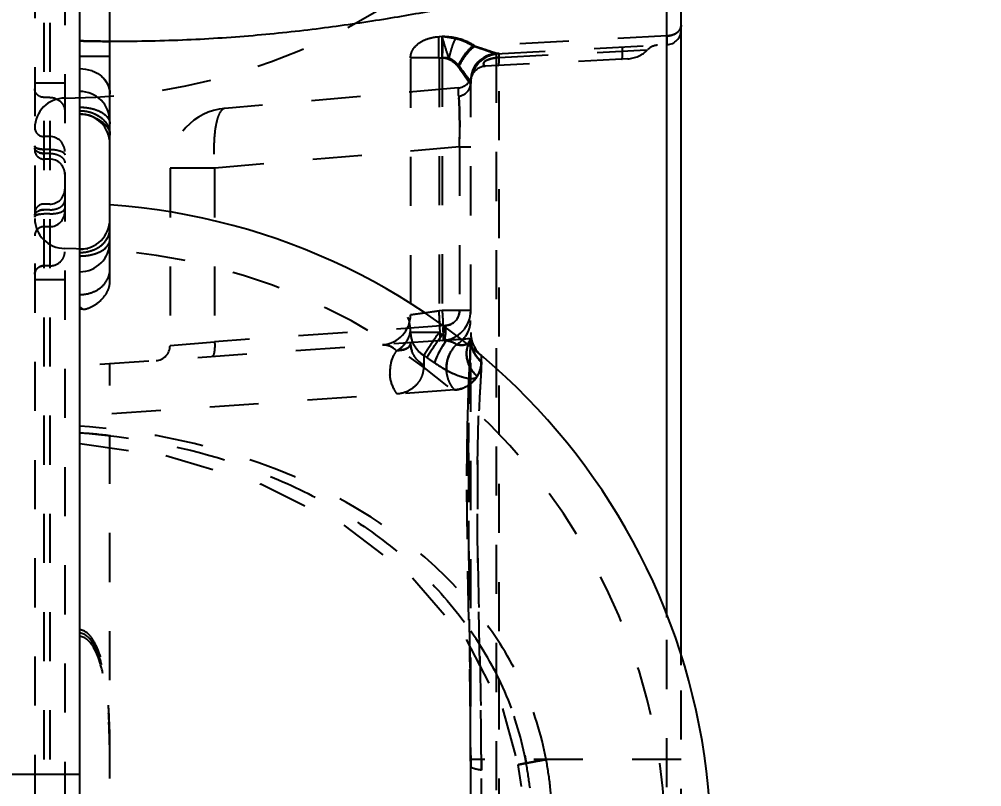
# Model space of a CAD drawing. Header units: millimetres. Extents: x -840 to 1682, y -9216 to -2117.
# Drawn here: x -118.48 to -86.46, y -2486.24 to -2460.71 of the extents above; entities that cross this region are included whole.
import ezdxf

# ---------------------------------------------------------------- set-up
doc = ezdxf.new("R2010")
doc.units = ezdxf.units.MM
doc.header["$LTSCALE"] = 16.335
doc.header["$PDMODE"] = 3
doc.header["$PDSIZE"] = 8
doc.linetypes.add('HIDDEN', pattern=[0.2, 0.1, -0.1])
doc.layers.get('0').update_dxf_attribs({"linetype": 'CONTINUOUS'})
doc.layers.get('Defpoints').update_dxf_attribs({"linetype": 'CONTINUOUS'})
doc.layers.add('DEFAULT_2', color=8, linetype='HIDDEN')
doc.styles.get("Standard").update_dxf_attribs({"font": 'txt', "width": 0.85})
doc.dimstyles.get("Standard").update_dxf_attribs({"dimtxt": 3.5, "dimasz": 3.5, "dimexe": 0.18, "dimexo": 0.0625, "dimgap": 0.09, "dimtad": 1, "dimdsep": 46, "dimtxsty": 'Standard', "dimcen": 0.09, "dimadec": 0, "dimazin": 0, "dimtol": 1, "dimtp": 0.01, "dimtm": 0.01, "dimtfac": 1, "dimtofl": 0, "dimtmove": 0, "dimatfit": 3, "dimfxl": 0, "dimtolj": 1, "dimarcsym": 0})

# ---------------------------------------------------------------- blocks, each defined once
blk = doc.blocks.new('*D508')
at = {"color": 0, "lineweight": -2}
for p, q in [((-132.963, -2355.931), (-137.963, -2355.931)), ((-127.963, -2399.368), (-127.963, -2355.931)), ((-96.463, -2469.348), (-96.463, -2355.931)), ((-91.463, -2355.931), (-86.463, -2355.931))]:
    blk.add_line(p, q, dxfattribs=at)
at = {"color": 0}
for points in [[(-132.963, -2355.098), (-132.963, -2356.765), (-127.963, -2355.931)], [(-91.463, -2355.098), (-91.463, -2356.765), (-96.463, -2355.931)]]:
    blk.add_solid(points, dxfattribs=at)
at = {"layer": 'Defpoints', "color": 0}
for p in [(-127.963, -2355.931), (-127.963, -2399.368), (-96.463, -2469.348)]:
    blk.add_point(p, dxfattribs=at)
at = {"color": 0, "insert": (-111.317, -2355.931), "char_height": 8, "attachment_point": 5}
blk.add_mtext('\\A1;31.50', dxfattribs=at)

msp = doc.modelspace()

# ---------------------------------------------------------------- linework, layer by layer
at = {"color": 7, "linetype": 'Continuous'}
for p, q in [((-116.463, -2601.831), (-116.463, -2419.831)), ((-115.463, -2468.108), (-115.463, -2424.388)), ((-96.463, -2482.192), (-96.463, -2456.504)), ((-96.937, -2480.605), (-96.937, -2460.006)), ((-116.463, -2461.932), (-115.463, -2461.932)), ((-116.463, -2485.831), (-127.963, -2485.831))]:
    msp.add_line(p, q, dxfattribs=at)
for centre, radius, start, end in [((-116.463, -2464.108), 1, 0, 90), ((-116.963, -2488.331), 21.5, 274.0006, 85.9994), ((-116.463, -2468.108), 1, 270, 0)]:
    msp.add_arc(centre, radius, start, end, dxfattribs=at)
for points, knots in [([(-100.951, -2459.796), (-101.049, -2459.791), (-101.291, -2459.809), (-101.714, -2459.868), (-102.26, -2459.963), (-102.915, -2460.087), (-103.667, -2460.232), (-104.825, -2460.451), (-106.428, -2460.733), (-108.502, -2461.035), (-110.732, -2461.274), (-113.068, -2461.423), (-114.657, -2461.45), (-115.461, -2461.445)], [0, 0, 0, 0, 0.020044, 0.049542, 0.087724, 0.133626, 0.186248, 0.244638, 0.375347, 0.520016, 0.674355, 0.835167, 1, 1, 1, 1]), ([(-116.463, -2462.35), (-116.334, -2462.35), (-116.079, -2462.391), (-115.851, -2462.515), (-115.756, -2462.594)], [0, 0, 0, 0, 0.510803, 1, 1, 1, 1]), ([(-115.756, -2462.594), (-115.668, -2462.669), (-115.519, -2462.848), (-115.463, -2463.075), (-115.463, -2463.185)], [0, 0, 0, 0, 0.513654, 1, 1, 1, 1])]:
    msp.add_open_spline(points, degree=3, knots=knots, dxfattribs=at)
at = {"layer": 'DEFAULT_2', "color": 8, "linetype": 'HIDDEN'}
for p, q in [((-117.963, -2419.831), (-117.963, -2601.831)), ((-116.963, -2423.331), (-116.963, -2598.331)), ((-117.663, -2424.888), (-117.663, -2596.775)), ((-117.463, -2424.888), (-117.463, -2596.775)), ((-104.516, -2458.045), (-104.516, -2461.289)), ((-105.463, -2458.752), (-105.463, -2471.471)), ((-104.412, -2461.287), (-104.516, -2461.289)), ((-96.937, -2461.263), (-103.392, -2461.602)), ((-102.614, -2461.853), (-96.937, -2461.556)), ((-102.61, -2461.853), (-102.61, -2487.592)), ((-102.528, -2461.849), (-102.522, -2461.849)), ((-102.516, -2487.597), (-102.516, -2461.848)), ((-102.516, -2461.864), (-102.516, -2461.848)), ((-102.516, -2461.864), (-102.516, -2461.848)), ((-102.515, -2461.909), (-102.516, -2461.864)), ((-102.515, -2461.909), (-102.516, -2461.864)), ((-102.515, -2461.981), (-97.576, -2461.723)), ((-102.515, -2461.981), (-102.515, -2461.909)), ((-102.515, -2461.981), (-102.515, -2461.909)), ((-104.516, -2461.995), (-105.463, -2461.995)), ((-104.516, -2461.995), (-104.411, -2461.993)), ((-104.516, -2461.995), (-104.516, -2471.125)), ((-104.411, -2461.993), (-104.411, -2471.199)), ((-104.183, -2461.993), (-104.411, -2461.993)), ((-98.241, -2462.024), (-102.984, -2462.273)), ((-116.963, -2462.839), (-117.963, -2462.839)), ((-103.468, -2462.752), (-103.463, -2462.752)), ((-103.467, -2462.847), (-103.463, -2462.847)), ((-103.463, -2503.17), (-103.463, -2462.752)), ((-103.878, -2462.993), (-111.638, -2463.672)), ((-117.463, -2463.306), (-117.663, -2463.306)), ((-117.463, -2464.608), (-117.663, -2464.608)), ((-117.463, -2465.037), (-117.663, -2465.037)), ((-103.834, -2464.951), (-111.981, -2465.664)), ((-103.834, -2464.951), (-103.834, -2470.399)), ((-103.834, -2464.951), (-103.463, -2464.951)), ((-117.463, -2465.171), (-117.663, -2465.171)), ((-117.463, -2465.358), (-117.663, -2465.358)), ((-113.463, -2465.664), (-113.463, -2471.564)), ((-111.981, -2465.664), (-113.463, -2465.664)), ((-111.981, -2465.664), (-111.981, -2471.435)), ((-117.463, -2466.858), (-117.663, -2466.858)), ((-117.463, -2467.046), (-117.663, -2467.046)), ((-117.463, -2467.179), (-117.663, -2467.179)), ((-117.463, -2467.608), (-117.663, -2467.608)), ((-115.463, -2469.428), (-115.463, -2468.108)), ((-117.463, -2468.91), (-117.663, -2468.91)), ((-116.963, -2469.377), (-117.963, -2469.377)), ((-116.359, -2470.358), (-116.463, -2470.348)), ((-105.463, -2470.539), (-104.516, -2470.406)), ((-105.043, -2470.48), (-105.463, -2470.539)), ((-104.516, -2470.406), (-105.043, -2470.48)), ((-104.411, -2470.399), (-104.516, -2470.406)), ((-103.463, -2470.399), (-104.411, -2470.399)), ((-104.299, -2470.898), (-111.981, -2471.435)), ((-105.509, -2470.717), (-105.548, -2470.622)), ((-105.463, -2470.986), (-105.509, -2470.717)), ((-104.516, -2471.125), (-105.463, -2471.125)), ((-104.394, -2471.396), (-116.463, -2472.24)), ((-113.463, -2471.564), (-111.981, -2471.435)), ((-104.275, -2471.388), (-103.463, -2471.331)), ((-103.888, -2471.361), (-104.275, -2471.388)), ((-103.568, -2471.339), (-103.888, -2471.361)), ((-103.463, -2471.331), (-103.568, -2471.339)), ((-103.463, -2471.377), (-103.535, -2472.74)), ((-103.463, -2471.331), (-103.462, -2471.329)), ((-103.463, -2471.33), (-103.463, -2471.331)), ((-103.463, -2471.331), (-103.463, -2471.331)), ((-103.463, -2471.333), (-103.463, -2471.331)), ((-103.463, -2471.334), (-103.463, -2471.333)), ((-103.463, -2471.351), (-103.463, -2471.377)), ((-103.479, -2471.822), (-103.481, -2471.866)), ((-115.463, -2508.832), (-115.463, -2472.17)), ((-105.019, -2471.89), (-105.019, -2472.221)), ((-103.108, -2472.106), (-103.108, -2471.891)), ((-103.997, -2473.04), (-116.463, -2473.912)), ((-116.463, -2474.824), (-113.552, -2475.23)), ((-113.601, -2475.22), (-110.393, -2476.179)), ((-110.438, -2476.161), (-107.644, -2477.561)), ((-103.602, -2476.364), (-103.572, -2479.061)), ((-107.685, -2477.535), (-105.358, -2479.316)), ((-103.572, -2479.061), (-103.505, -2482.332)), ((-105.393, -2479.283), (-103.589, -2481.383)), ((-96.937, -2496.057), (-96.937, -2480.605)), ((-103.616, -2481.343), (-102.39, -2483.678)), ((-103.505, -2482.332), (-103.463, -2485.562)), ((-96.463, -2494.47), (-96.463, -2482.192)), ((-102.407, -2483.633), (-101.884, -2485.506)), ((-103.463, -2485.329), (-103.463, -2485.562)), ((-96.463, -2485.331), (-103.463, -2485.331)), ((-103.108, -2485.685), (-103.108, -2485.555)), ((-101.882, -2485.507), (-101.884, -2485.506)), ((-103.108, -2490.859), (-103.108, -2485.685))]:
    msp.add_line(p, q, dxfattribs=at)
for points in [[(-103.463, -2471.331), (-103.463, -2471.331), (-103.463, -2471.331), (-103.464, -2471.332)], [(-103.535, -2472.74), (-103.585, -2474.264), (-103.602, -2476.364)]]:
    msp.add_lwpolyline(points, dxfattribs=at)
for centre, radius, start, end in [((-116.963, -2443.331), 20, 270, 90), ((-96.963, -2461.057), 0.5, 273.0024, 0.0441), ((-115.123, -2411.119), 50.327, 268.4736, 269.6154), ((-97.218, -2462.071), 0.5, 93.0043, 135.8079), ((-102.572, -2462.745), 0.893, 93.03, 180.0182), ((-102.463, -2462.847), 1, 93, 180), ((-102.476, -2462.827), 0.979, 106.8267, 115.5144), ((-102.472, -2462.827), 0.98, 93.0057, 95.9304), ((-98.293, -2461.025), 1, 272.9999, 315.8026), ((-102.958, -2462.772), 0.5, 93.0021, 171.3989), ((-102.49, -2462.823), 0.968, 132.8865, 139.8384), ((-102.485, -2462.84), 0.981, 156.4378, 159.92), ((-103.921, -2462.495), 0.5, 275, 346.423), ((-116.963, -2464.331), 1, 90, 180), ((-116.463, -2464.858), 1, 0, 90), ((-111.463, -2465.664), 2, 95, 180), ((-117.663, -2464.308), 0.3, 180, 270), ((-133.153, -2464.348), 29.326, 358.8221, 0.1054), ((-117.463, -2465.108), 0.5, 0, 90), ((-117.663, -2465.058), 0.3, 180, 270), ((-117.463, -2465.858), 0.5, 0, 90), ((-117.463, -2466.358), 0.5, 270, 0), ((-117.663, -2467.158), 0.3, 90, 180), ((-116.963, -2467.331), 1, 180, 270), ((-117.463, -2467.108), 0.5, 270, 0), ((-116.463, -2467.358), 1, 270, 0), ((-117.663, -2467.908), 0.3, 90, 180), ((-116.963, -2488.331), 20, 270, 90), ((-129.275, -2488.441), 22.222, 54.4633, 54.7926), ((-129.125, -2488.23), 21.963, 54.4614, 54.7947), ((-106.463, -2470.539), 1, 274, 0), ((-122.722, -2471.677), 18.251, 2.7941, 3.9921), ((-104.463, -2470.399), 1, 274, 0), ((-104.334, -2470.399), 0.5, 273.9999, 0.0001), ((-118.635, -2471.465), 14.158, 2.4378, 2.7461), ((-106.162, -2471.02), 1.867, 359.9278, 3.7643), ((-106.244, -2470.993), 0.781, 338.1001, 350.4884), ((-106.214, -2470.999), 0.751, 350.537, 359.9516), ((-86.333, -2484.058), 22.185, 144.5759, 145.2454), ((-116.609, -2488.301), 21.006, 54.5002, 54.8502), ((-116.559, -2488.229), 20.919, 54.5007, 54.8507), ((-96.096, -2465.371), 10.155, 215.0281, 215.4713), ((-96.525, -2465.675), 9.628, 215.0094, 216.3972), ((-112.74, -2471.252), 8.364, 1.0224, 2.0083), ((-102.463, -2471.127), 1, 180, 229.876), ((-104.596, -2471.121), 0.868, 200.2294, 203.6039), ((-88.131, -2482.814), 19.998, 145.2387, 145.6102), ((-99.634, -2474.429), 5.549, 146.7629, 150.469), ((-104.345, -2472.097), 0.702, 80.9945, 94.007), ((-96.828, -2465.894), 9.254, 215.4632, 216.4163), ((-104.441, -2470.674), 0.995, 301.0281, 309.7876), ((-113.963, -2471.564), 0.5, 274, 360), ((-105.244, -2472.275), 0.872, 141.7168, 145.6872), ((-103.283, -2472.255), 0.974, 143.042, 149.6859), ((-49.955, -2473.784), 53.56, 177.7417, 177.9006), ((-102.486, -2471.334), 0.976, 196.5061, 213.385), ((-102.468, -2471.339), 0.999, 210.3601, 230.1503), ((-102.473, -2471.326), 0.991, 213.4776, 230.1716), ((-116.574, -2488.301), 20.071, 54.5002, 54.8502), ((-97.208, -2461.152), 13.278, 234.4951, 235.8582), ((-97.289, -2461.268), 13.136, 234.4877, 235.8656), ((-102.702, -2471.835), 0.898, 189.2367, 194.0435), ((-104.06, -2472.088), 0.952, 319.2317, 0.0526), ((-104.843, -2472.43), 1.306, 171.2648, 184.0298), ((-104.039, -2472.11), 0.923, 308.7024, 319.2017), ((-117.905, -2495.846), 21.426, 83.4486, 86.1417), ((-203.45, -2485.646), 100.343, 0.052, 0.18564), ((-117.798, -2488.34), 17.111, 274.4724, 10.1223), ((-117.746, -2488.339), 16.112, 274.5666, 10.125), ((-117.77, -2488.334), 16.409, 0.0096, 10.0709), ((-117.74, -2488.332), 16.379, 7.1783, 10.0805), ((-117.828, -2488.332), 17.141, 7.1783, 10.0805)]:
    msp.add_arc(centre, radius, start, end, dxfattribs=at)
for points, knots in [([(-96.463, -2460.91), (-96.463, -2460.955), (-96.492, -2461.052), (-96.601, -2461.166), (-96.756, -2461.241), (-96.875, -2461.261), (-96.937, -2461.263)], [0, 0, 0, 0, 0.210168, 0.445087, 0.711998, 1, 1, 1, 1]), ([(-96.499, -2461.042), (-96.494, -2461.031), (-96.474, -2460.99), (-96.463, -2460.944), (-96.463, -2460.91)], [0, 0, 0, 0, 0.259383, 1, 1, 1, 1]), ([(-105.463, -2461.995), (-105.463, -2461.904), (-105.407, -2461.711), (-105.189, -2461.484), (-104.878, -2461.333), (-104.64, -2461.293), (-104.516, -2461.289)], [0, 0, 0, 0, 0.210426, 0.445346, 0.711818, 1, 1, 1, 1]), ([(-104.516, -2461.995), (-104.517, -2461.93), (-104.521, -2461.695), (-104.521, -2461.459), (-104.516, -2461.289)], [0, 0, 0, 0, 0.27576, 1, 1, 1, 1]), ([(-104.412, -2461.993), (-104.415, -2461.865), (-104.414, -2461.63), (-104.408, -2461.394), (-104.412, -2461.287)], [0, 0, 0, 0, 0.541227, 1, 1, 1, 1]), ([(-103.323, -2461.598), (-103.475, -2461.496), (-103.827, -2461.332), (-104.213, -2461.282), (-104.412, -2461.287)], [0, 0, 0, 0, 0.478596, 1, 1, 1, 1]), ([(-104.412, -2461.287), (-104.213, -2461.282), (-103.827, -2461.332), (-103.475, -2461.496), (-103.323, -2461.598)], [0, 0, 0, 0, 0.521315, 1, 1, 1, 1]), ([(-104.412, -2461.993), (-104.412, -2461.928), (-104.411, -2461.692), (-104.408, -2461.457), (-104.412, -2461.287)], [0, 0, 0, 0, 0.275842, 1, 1, 1, 1]), ([(-104.411, -2461.287), (-104.212, -2461.282), (-103.826, -2461.332), (-103.475, -2461.496), (-103.323, -2461.598)], [0, 0, 0, 0, 0.52135, 1, 1, 1, 1]), ([(-104.411, -2461.287), (-104.403, -2461.394), (-104.399, -2461.63), (-104.406, -2461.865), (-104.411, -2461.993)], [0, 0, 0, 0, 0.458492, 1, 1, 1, 1]), ([(-103.978, -2461.357), (-104.019, -2461.348), (-104.162, -2461.319), (-104.307, -2461.3), (-104.411, -2461.287)], [0, 0, 0, 0, 0.282384, 1, 1, 1, 1]), ([(-104.411, -2461.287), (-104.41, -2461.337), (-104.405, -2461.572), (-104.407, -2461.808), (-104.411, -2461.993)], [0, 0, 0, 0, 0.214494, 1, 1, 1, 1]), ([(-104.183, -2461.993), (-104.232, -2461.869), (-104.309, -2461.633), (-104.376, -2461.395), (-104.411, -2461.287)], [0, 0, 0, 0, 0.53841, 1, 1, 1, 1]), ([(-96.937, -2461.263), (-96.917, -2461.262), (-96.837, -2461.256), (-96.758, -2461.236), (-96.703, -2461.212)], [0, 0, 0, 0, 0.254863, 1, 1, 1, 1]), ([(-96.937, -2461.263), (-96.937, -2461.305), (-96.936, -2461.363), (-96.935, -2461.435), (-96.935, -2461.477), (-96.936, -2461.509), (-96.935, -2461.535), (-96.937, -2461.546), (-96.936, -2461.556), (-96.937, -2461.556)], [0, 0, 0, 0, 0.42404, 0.596361, 0.739524, 0.852348, 0.933752, 0.983056, 1, 1, 1, 1]), ([(-96.703, -2461.212), (-96.685, -2461.204), (-96.621, -2461.173), (-96.562, -2461.127), (-96.529, -2461.086)], [0, 0, 0, 0, 0.266544, 1, 1, 1, 1]), ([(-103.978, -2461.357), (-104.025, -2461.451), (-104.103, -2461.66), (-104.16, -2461.876), (-104.183, -2461.993)], [0, 0, 0, 0, 0.468022, 1, 1, 1, 1]), ([(-103.392, -2461.602), (-103.434, -2461.574), (-103.617, -2461.466), (-103.82, -2461.391), (-103.978, -2461.357)], [0, 0, 0, 0, 0.239106, 1, 1, 1, 1]), ([(-103.392, -2461.601), (-103.496, -2461.681), (-103.684, -2461.878), (-103.821, -2462.111), (-103.875, -2462.237)], [0, 0, 0, 0, 0.48859, 1, 1, 1, 1]), ([(-103.323, -2461.598), (-103.436, -2461.682), (-103.648, -2461.899), (-103.804, -2462.159), (-103.867, -2462.304)], [0, 0, 0, 0, 0.471071, 1, 1, 1, 1]), ([(-103.867, -2462.304), (-103.806, -2462.164), (-103.651, -2461.904), (-103.44, -2461.686), (-103.323, -2461.598)], [0, 0, 0, 0, 0.510703, 1, 1, 1, 1]), ([(-103.867, -2462.304), (-103.808, -2462.169), (-103.655, -2461.908), (-103.444, -2461.689), (-103.323, -2461.598)], [0, 0, 0, 0, 0.492446, 1, 1, 1, 1]), ([(-103.059, -2461.715), (-103.086, -2461.705), (-103.197, -2461.667), (-103.308, -2461.63), (-103.392, -2461.602)], [0, 0, 0, 0, 0.241507, 1, 1, 1, 1]), ([(-103.323, -2461.598), (-103.23, -2461.627), (-103.059, -2461.683), (-102.854, -2461.753), (-102.714, -2461.799), (-102.631, -2461.825), (-102.57, -2461.841), (-102.536, -2461.849), (-102.523, -2461.848)], [0, 0, 0, 0, 0.346432, 0.646259, 0.772486, 0.87705, 0.954557, 1, 1, 1, 1]), ([(-103.323, -2461.598), (-103.239, -2461.624), (-103.078, -2461.677), (-102.882, -2461.743), (-102.739, -2461.791), (-102.649, -2461.819), (-102.58, -2461.84), (-102.539, -2461.849), (-102.523, -2461.848)], [0, 0, 0, 0, 0.314508, 0.606595, 0.73872, 0.854172, 0.942812, 1, 1, 1, 1]), ([(-98.41, -2461.766), (-98.41, -2461.747), (-98.41, -2461.715), (-98.408, -2461.671), (-98.405, -2461.649), (-98.403, -2461.633), (-98.4, -2461.632)], [0, 0, 0, 0, 0.420239, 0.732547, 0.926309, 1, 1, 1, 1]), ([(-98.405, -2461.648), (-98.405, -2461.646), (-98.404, -2461.641), (-98.403, -2461.633), (-98.4, -2461.632)], [0, 0, 0, 0, 0.409518, 1, 1, 1, 1]), ([(-102.523, -2461.849), (-102.644, -2461.855), (-102.894, -2461.915), (-103.213, -2462.141), (-103.421, -2462.472), (-103.467, -2462.726), (-103.467, -2462.847)], [0, 0, 0, 0, 0.240351, 0.499382, 0.758798, 1, 1, 1, 1]), ([(-102.845, -2461.789), (-102.862, -2461.784), (-102.934, -2461.759), (-103.005, -2461.734), (-103.059, -2461.715)], [0, 0, 0, 0, 0.235932, 1, 1, 1, 1]), ([(-102.619, -2461.853), (-102.648, -2461.855), (-102.725, -2461.828), (-102.799, -2461.805), (-102.845, -2461.789)], [0, 0, 0, 0, 0.371073, 1, 1, 1, 1]), ([(-102.515, -2461.981), (-102.516, -2461.963), (-102.517, -2461.929), (-102.518, -2461.889), (-102.518, -2461.862), (-102.517, -2461.852), (-102.517, -2461.848), (-102.516, -2461.848)], [0, 0, 0, 0, 0.424527, 0.739223, 0.932677, 0.98201, 1, 1, 1, 1]), ([(-98.432, -2462.034), (-98.43, -2462.034), (-98.425, -2462.027), (-98.42, -2462.005), (-98.415, -2461.953), (-98.411, -2461.87), (-98.411, -2461.804), (-98.41, -2461.766)], [0, 0, 0, 0, 0.024144, 0.075449, 0.26884, 0.580554, 1, 1, 1, 1]), ([(-98.413, -2461.91), (-98.413, -2461.9), (-98.411, -2461.852), (-98.41, -2461.804), (-98.41, -2461.766)], [0, 0, 0, 0, 0.218523, 1, 1, 1, 1]), ([(-98.41, -2461.766), (-98.41, -2461.759), (-98.41, -2461.735), (-98.41, -2461.711), (-98.409, -2461.694)], [0, 0, 0, 0, 0.28134, 1, 1, 1, 1]), ([(-98.409, -2461.694), (-98.409, -2461.689), (-98.408, -2461.674), (-98.407, -2461.659), (-98.405, -2461.648)], [0, 0, 0, 0, 0.308142, 1, 1, 1, 1]), ([(-103.867, -2462.304), (-103.934, -2462.214), (-104.09, -2462.057), (-104.309, -2461.988), (-104.411, -2461.993)], [0, 0, 0, 0, 0.523461, 1, 1, 1, 1]), ([(-103.867, -2462.304), (-103.934, -2462.214), (-104.09, -2462.057), (-104.309, -2461.988), (-104.411, -2461.993)], [0, 0, 0, 0, 0.523433, 1, 1, 1, 1]), ([(-104.411, -2461.993), (-104.309, -2461.988), (-104.09, -2462.057), (-103.934, -2462.214), (-103.867, -2462.304)], [0, 0, 0, 0, 0.476636, 1, 1, 1, 1]), ([(-104.183, -2461.993), (-104.154, -2462.005), (-104.036, -2462.065), (-103.938, -2462.159), (-103.875, -2462.237)], [0, 0, 0, 0, 0.242206, 1, 1, 1, 1]), ([(-103.875, -2462.237), (-103.808, -2462.32), (-103.694, -2462.471), (-103.583, -2462.624), (-103.532, -2462.688)], [0, 0, 0, 0, 0.565072, 1, 1, 1, 1]), ([(-102.515, -2461.981), (-102.562, -2461.983), (-102.656, -2461.992), (-102.795, -2462.022), (-102.919, -2462.063), (-103.035, -2462.128), (-103.036, -2462.226), (-102.999, -2462.273), (-102.984, -2462.273)], [0, 0, 0, 0, 0.205532, 0.411246, 0.616787, 0.788769, 0.931827, 1, 1, 1, 1]), ([(-102.984, -2462.273), (-103, -2462.273), (-103.036, -2462.226), (-103.034, -2462.128), (-102.919, -2462.063), (-102.795, -2462.022), (-102.656, -2461.992), (-102.562, -2461.983), (-102.515, -2461.981)], [0, 0, 0, 0, 0.068089, 0.21112, 0.382786, 0.588461, 0.794333, 1, 1, 1, 1]), ([(-102.537, -2462.249), (-102.534, -2462.249), (-102.53, -2462.241), (-102.525, -2462.219), (-102.52, -2462.166), (-102.516, -2462.084), (-102.515, -2462.019), (-102.515, -2461.981)], [0, 0, 0, 0, 0.024711, 0.078349, 0.276462, 0.587687, 1, 1, 1, 1]), ([(-103.467, -2462.847), (-103.47, -2462.847), (-103.477, -2462.842), (-103.495, -2462.825), (-103.525, -2462.787), (-103.567, -2462.729), (-103.617, -2462.656), (-103.674, -2462.575), (-103.756, -2462.456), (-103.821, -2462.365), (-103.867, -2462.304)], [0, 0, 0, 0, 0.012431, 0.035809, 0.113626, 0.223704, 0.356082, 0.503749, 0.662095, 1, 1, 1, 1]), ([(-103.867, -2462.304), (-103.822, -2462.365), (-103.756, -2462.456), (-103.674, -2462.575), (-103.617, -2462.656), (-103.567, -2462.729), (-103.525, -2462.787), (-103.495, -2462.825), (-103.478, -2462.842), (-103.47, -2462.848), (-103.467, -2462.847)], [0, 0, 0, 0, 0.33787, 0.496221, 0.643767, 0.776241, 0.88647, 0.964024, 0.987632, 1, 1, 1, 1]), ([(-115.756, -2462.594), (-115.667, -2462.669), (-115.519, -2462.847), (-115.463, -2463.075), (-115.463, -2463.185)], [0, 0, 0, 0, 0.513654, 1, 1, 1, 1]), ([(-103.861, -2463.27), (-103.755, -2463.251), (-103.554, -2463.155), (-103.463, -2462.945), (-103.463, -2462.847)], [0, 0, 0, 0, 0.522788, 1, 1, 1, 1]), ([(-103.532, -2462.688), (-103.527, -2462.695), (-103.51, -2462.715), (-103.494, -2462.735), (-103.48, -2462.746)], [0, 0, 0, 0, 0.323125, 1, 1, 1, 1]), ([(-103.515, -2463.037), (-103.507, -2463.021), (-103.478, -2462.962), (-103.463, -2462.895), (-103.463, -2462.847)], [0, 0, 0, 0, 0.262617, 1, 1, 1, 1]), ([(-103.48, -2462.746), (-103.479, -2462.747), (-103.475, -2462.75), (-103.471, -2462.753), (-103.468, -2462.752)], [0, 0, 0, 0, 0.340983, 1, 1, 1, 1]), ([(-117.663, -2463.306), (-117.739, -2463.306), (-117.894, -2463.251), (-117.963, -2463.098), (-117.963, -2463.026)], [0, 0, 0, 0, 0.511817, 1, 1, 1, 1]), ([(-103.861, -2463.27), (-103.864, -2463.23), (-103.867, -2463.162), (-103.869, -2463.07), (-103.864, -2463.026), (-103.871, -2462.992), (-103.878, -2462.993)], [0, 0, 0, 0, 0.433091, 0.744191, 0.930983, 1, 1, 1, 1]), ([(-103.861, -2463.27), (-103.79, -2463.257), (-103.654, -2463.204), (-103.549, -2463.098), (-103.515, -2463.037)], [0, 0, 0, 0, 0.504977, 1, 1, 1, 1]), ([(-117.463, -2463.306), (-117.337, -2463.306), (-117.138, -2463.38), (-116.991, -2463.588), (-116.963, -2463.712), (-116.963, -2463.773)], [0, 0, 0, 0, 0.506792, 0.756013, 1, 1, 1, 1]), ([(-103.834, -2464.951), (-103.827, -2464.627), (-103.825, -2464.066), (-103.84, -2463.505), (-103.861, -2463.27)], [0, 0, 0, 0, 0.578881, 1, 1, 1, 1]), ([(-103.861, -2463.27), (-103.858, -2463.301), (-103.847, -2463.447), (-103.841, -2463.593), (-103.837, -2463.709)], [0, 0, 0, 0, 0.210242, 1, 1, 1, 1]), ([(-116.463, -2463.633), (-116.335, -2463.633), (-116.09, -2463.658), (-115.769, -2463.77), (-115.534, -2463.941), (-115.463, -2464.108), (-115.463, -2464.183)], [0, 0, 0, 0, 0.311667, 0.591493, 0.818798, 1, 1, 1, 1]), ([(-116.463, -2463.633), (-116.431, -2463.633), (-116.302, -2463.637), (-116.174, -2463.654), (-116.081, -2463.675)], [0, 0, 0, 0, 0.253409, 1, 1, 1, 1]), ([(-116.463, -2463.751), (-116.334, -2463.751), (-116.081, -2463.789), (-115.752, -2463.957), (-115.521, -2464.215), (-115.463, -2464.433), (-115.463, -2464.537)], [0, 0, 0, 0, 0.276956, 0.538957, 0.778219, 1, 1, 1, 1]), ([(-116.463, -2463.858), (-116.395, -2463.859), (-116.26, -2463.871), (-116.043, -2463.935), (-115.826, -2464.039), (-115.631, -2464.189), (-115.498, -2464.366), (-115.463, -2464.503), (-115.463, -2464.567)], [0, 0, 0, 0, 0.154682, 0.303486, 0.509299, 0.693125, 0.85462, 1, 1, 1, 1]), ([(-116.081, -2463.675), (-116.051, -2463.682), (-115.939, -2463.711), (-115.831, -2463.753), (-115.756, -2463.794)], [0, 0, 0, 0, 0.264986, 1, 1, 1, 1]), ([(-116.081, -2463.811), (-116.051, -2463.82), (-115.936, -2463.863), (-115.828, -2463.925), (-115.756, -2463.981)], [0, 0, 0, 0, 0.257789, 1, 1, 1, 1]), ([(-115.756, -2463.794), (-115.719, -2463.815), (-115.597, -2463.892), (-115.494, -2464.015), (-115.471, -2464.116)], [0, 0, 0, 0, 0.291896, 1, 1, 1, 1]), ([(-111.638, -2463.672), (-111.719, -2463.679), (-111.827, -2463.825), (-111.899, -2464.037), (-111.955, -2464.287), (-111.99, -2464.583), (-112.014, -2465.049), (-112.001, -2465.414), (-111.981, -2465.664)], [0, 0, 0, 0, 0.116688, 0.212318, 0.333615, 0.477894, 0.640868, 1, 1, 1, 1]), ([(-103.837, -2463.709), (-103.835, -2463.753), (-103.83, -2463.949), (-103.828, -2464.144), (-103.828, -2464.294)], [0, 0, 0, 0, 0.229549, 1, 1, 1, 1]), ([(-115.756, -2463.981), (-115.733, -2463.999), (-115.649, -2464.072), (-115.578, -2464.163), (-115.54, -2464.236)], [0, 0, 0, 0, 0.259419, 1, 1, 1, 1]), ([(-115.54, -2464.236), (-115.527, -2464.259), (-115.484, -2464.354), (-115.463, -2464.459), (-115.463, -2464.537)], [0, 0, 0, 0, 0.256237, 1, 1, 1, 1]), ([(-117.963, -2464.92), (-117.963, -2464.944), (-117.917, -2465.001), (-117.855, -2465.014), (-117.817, -2465.021)], [0, 0, 0, 0, 0.391997, 1, 1, 1, 1]), ([(-117.663, -2465.037), (-117.702, -2465.037), (-117.774, -2465.032), (-117.868, -2465.01), (-117.936, -2464.982), (-117.963, -2464.945), (-117.963, -2464.929)], [0, 0, 0, 0, 0.342204, 0.64058, 0.860174, 1, 1, 1, 1]), ([(-117.663, -2465.171), (-117.702, -2465.171), (-117.776, -2465.162), (-117.873, -2465.123), (-117.944, -2465.063), (-117.963, -2465.008), (-117.963, -2464.983)], [0, 0, 0, 0, 0.29965, 0.573546, 0.804719, 1, 1, 1, 1]), ([(-117.817, -2465.021), (-117.805, -2465.024), (-117.755, -2465.033), (-117.703, -2465.037), (-117.663, -2465.037)], [0, 0, 0, 0, 0.236932, 1, 1, 1, 1]), ([(-117.817, -2465.144), (-117.806, -2465.148), (-117.756, -2465.164), (-117.703, -2465.171), (-117.663, -2465.171)], [0, 0, 0, 0, 0.241875, 1, 1, 1, 1]), ([(-117.463, -2465.037), (-117.4, -2465.037), (-117.28, -2465.044), (-117.122, -2465.08), (-117.009, -2465.128), (-116.963, -2465.189), (-116.963, -2465.215)], [0, 0, 0, 0, 0.342326, 0.64081, 0.860292, 1, 1, 1, 1]), ([(-117.463, -2465.171), (-117.399, -2465.171), (-117.276, -2465.185), (-117.113, -2465.249), (-116.996, -2465.349), (-116.963, -2465.441), (-116.963, -2465.483)], [0, 0, 0, 0, 0.299764, 0.573772, 0.804836, 1, 1, 1, 1]), ([(-117.463, -2465.171), (-117.442, -2465.171), (-117.357, -2465.174), (-117.273, -2465.191), (-117.213, -2465.212)], [0, 0, 0, 0, 0.255191, 1, 1, 1, 1]), ([(-117.03, -2465.327), (-117.02, -2465.338), (-116.984, -2465.383), (-116.963, -2465.441), (-116.963, -2465.483)], [0, 0, 0, 0, 0.271677, 1, 1, 1, 1]), ([(-117.463, -2467.046), (-117.399, -2467.046), (-117.276, -2467.031), (-117.113, -2466.967), (-116.996, -2466.867), (-116.963, -2466.775), (-116.963, -2466.733)], [0, 0, 0, 0, 0.299764, 0.573772, 0.804836, 1, 1, 1, 1]), ([(-117.03, -2466.889), (-117.02, -2466.878), (-116.984, -2466.833), (-116.963, -2466.775), (-116.963, -2466.733)], [0, 0, 0, 0, 0.271677, 1, 1, 1, 1]), ([(-117.963, -2467.233), (-117.963, -2467.208), (-117.944, -2467.153), (-117.874, -2467.093), (-117.776, -2467.054), (-117.702, -2467.046), (-117.663, -2467.046)], [0, 0, 0, 0, 0.195066, 0.425991, 0.700104, 1, 1, 1, 1]), ([(-117.463, -2467.179), (-117.4, -2467.179), (-117.28, -2467.172), (-117.122, -2467.136), (-117.009, -2467.088), (-116.963, -2467.027), (-116.963, -2467.001)], [0, 0, 0, 0, 0.342326, 0.64081, 0.860292, 1, 1, 1, 1]), ([(-117.463, -2467.046), (-117.442, -2467.046), (-117.357, -2467.042), (-117.273, -2467.025), (-117.213, -2467.004)], [0, 0, 0, 0, 0.255191, 1, 1, 1, 1]), ([(-117.963, -2467.296), (-117.963, -2467.255), (-117.88, -2467.203), (-117.775, -2467.186), (-117.702, -2467.179), (-117.663, -2467.179)], [0, 0, 0, 0, 0.363301, 0.659413, 1, 1, 1, 1]), ([(-117.947, -2467.252), (-117.95, -2467.255), (-117.958, -2467.264), (-117.963, -2467.277), (-117.963, -2467.287)], [0, 0, 0, 0, 0.284924, 1, 1, 1, 1]), ([(-117.81, -2467.193), (-117.821, -2467.195), (-117.859, -2467.204), (-117.897, -2467.217), (-117.921, -2467.232)], [0, 0, 0, 0, 0.28621, 1, 1, 1, 1]), ([(-116.463, -2468.465), (-116.334, -2468.465), (-116.081, -2468.427), (-115.752, -2468.26), (-115.521, -2468.001), (-115.463, -2467.783), (-115.463, -2467.679)], [0, 0, 0, 0, 0.276956, 0.538957, 0.778219, 1, 1, 1, 1]), ([(-115.54, -2467.98), (-115.527, -2467.957), (-115.484, -2467.862), (-115.463, -2467.757), (-115.463, -2467.679)], [0, 0, 0, 0, 0.256237, 1, 1, 1, 1]), ([(-116.463, -2468.583), (-116.335, -2468.583), (-116.09, -2468.558), (-115.769, -2468.446), (-115.534, -2468.276), (-115.463, -2468.108), (-115.463, -2468.033)], [0, 0, 0, 0, 0.311667, 0.591493, 0.818798, 1, 1, 1, 1]), ([(-115.756, -2468.235), (-115.733, -2468.217), (-115.649, -2468.144), (-115.578, -2468.054), (-115.54, -2467.98)], [0, 0, 0, 0, 0.259419, 1, 1, 1, 1]), ([(-116.081, -2468.405), (-116.051, -2468.396), (-115.936, -2468.353), (-115.828, -2468.291), (-115.756, -2468.235)], [0, 0, 0, 0, 0.257789, 1, 1, 1, 1]), ([(-115.756, -2468.422), (-115.719, -2468.401), (-115.597, -2468.324), (-115.494, -2468.201), (-115.471, -2468.1)], [0, 0, 0, 0, 0.291895, 1, 1, 1, 1]), ([(-117.463, -2468.91), (-117.337, -2468.91), (-117.138, -2468.836), (-116.991, -2468.628), (-116.963, -2468.504), (-116.963, -2468.443)], [0, 0, 0, 0, 0.506792, 0.756013, 1, 1, 1, 1]), ([(-116.463, -2468.583), (-116.431, -2468.583), (-116.302, -2468.579), (-116.174, -2468.562), (-116.081, -2468.541)], [0, 0, 0, 0, 0.253409, 1, 1, 1, 1]), ([(-116.081, -2468.541), (-116.051, -2468.534), (-115.939, -2468.505), (-115.831, -2468.463), (-115.756, -2468.422)], [0, 0, 0, 0, 0.264986, 1, 1, 1, 1]), ([(-117.663, -2468.91), (-117.739, -2468.91), (-117.894, -2468.965), (-117.963, -2469.118), (-117.963, -2469.19)], [0, 0, 0, 0, 0.511817, 1, 1, 1, 1]), ([(-116.463, -2469.866), (-116.334, -2469.866), (-116.079, -2469.825), (-115.748, -2469.645), (-115.519, -2469.369), (-115.463, -2469.141), (-115.463, -2469.031)], [0, 0, 0, 0, 0.270337, 0.529238, 0.771047, 1, 1, 1, 1]), ([(-116.359, -2470.356), (-116.234, -2470.346), (-115.999, -2470.249), (-115.716, -2470.03), (-115.515, -2469.753), (-115.463, -2469.534), (-115.463, -2469.428)], [0, 0, 0, 0, 0.272472, 0.529541, 0.770834, 1, 1, 1, 1]), ([(-104.498, -2471.404), (-104.492, -2471.403), (-104.488, -2471.369), (-104.482, -2471.323), (-104.481, -2471.226), (-104.481, -2471.101), (-104.486, -2470.944), (-104.496, -2470.71), (-104.507, -2470.528), (-104.516, -2470.406)], [0, 0, 0, 0, 0.019207, 0.07324, 0.166333, 0.295508, 0.454817, 0.633139, 1, 1, 1, 1]), ([(-104.411, -2470.399), (-104.402, -2470.526), (-104.391, -2470.71), (-104.381, -2470.945), (-104.377, -2471.094), (-104.376, -2471.217), (-104.378, -2471.307), (-104.382, -2471.364), (-104.387, -2471.388), (-104.391, -2471.396), (-104.394, -2471.396)], [0, 0, 0, 0, 0.38114, 0.553331, 0.704157, 0.828018, 0.92043, 0.977794, 0.992998, 1, 1, 1, 1]), ([(-104.299, -2470.898), (-104.292, -2471.014), (-104.296, -2471.173), (-104.331, -2471.337), (-104.372, -2471.395), (-104.394, -2471.396)], [0, 0, 0, 0, 0.666357, 0.875912, 1, 1, 1, 1]), ([(-103.928, -2471.526), (-103.79, -2471.443), (-103.551, -2471.207), (-103.463, -2470.881), (-103.463, -2470.723)], [0, 0, 0, 0, 0.505415, 1, 1, 1, 1]), ([(-105.463, -2471.125), (-105.463, -2471.275), (-105.378, -2471.585), (-105.151, -2471.809), (-105.019, -2471.89)], [0, 0, 0, 0, 0.491467, 1, 1, 1, 1]), ([(-105.019, -2471.89), (-104.997, -2471.849), (-104.935, -2471.748), (-104.77, -2471.492), (-104.623, -2471.279), (-104.516, -2471.125)], [0, 0, 0, 0, 0.153301, 0.385863, 1, 1, 1, 1]), ([(-104.919, -2471.961), (-104.897, -2471.92), (-104.835, -2471.82), (-104.668, -2471.565), (-104.52, -2471.352), (-104.411, -2471.199)], [0, 0, 0, 0, 0.150394, 0.385835, 1, 1, 1, 1]), ([(-104.516, -2471.125), (-104.534, -2471.15), (-104.605, -2471.246), (-104.671, -2471.346), (-104.72, -2471.421)], [0, 0, 0, 0, 0.255348, 1, 1, 1, 1]), ([(-104.299, -2471.135), (-104.299, -2471.126), (-104.296, -2471.088), (-104.295, -2471.051), (-104.295, -2471.022)], [0, 0, 0, 0, 0.235827, 1, 1, 1, 1]), ([(-103.804, -2471.438), (-103.772, -2471.411), (-103.652, -2471.298), (-103.562, -2471.152), (-103.519, -2471.036)], [0, 0, 0, 0, 0.253591, 1, 1, 1, 1]), ([(-111.981, -2471.435), (-111.973, -2471.551), (-111.977, -2471.71), (-112.013, -2471.874), (-112.054, -2471.932), (-112.076, -2471.934)], [0, 0, 0, 0, 0.666337, 0.875883, 1, 1, 1, 1]), ([(-111.981, -2471.435), (-111.973, -2471.551), (-111.977, -2471.71), (-112.013, -2471.874), (-112.054, -2471.932), (-112.076, -2471.934)], [0, 0, 0, 0, 0.666328, 0.875879, 1, 1, 1, 1]), ([(-105.928, -2471.735), (-105.995, -2471.67), (-106.136, -2471.562), (-106.314, -2471.531), (-106.394, -2471.536)], [0, 0, 0, 0, 0.536664, 1, 1, 1, 1]), ([(-106.394, -2471.536), (-106.314, -2471.531), (-106.136, -2471.562), (-105.995, -2471.67), (-105.928, -2471.734)], [0, 0, 0, 0, 0.463311, 1, 1, 1, 1]), ([(-105.928, -2471.734), (-105.836, -2471.683), (-105.67, -2471.556), (-105.556, -2471.379), (-105.519, -2471.285)], [0, 0, 0, 0, 0.511627, 1, 1, 1, 1]), ([(-105.928, -2471.734), (-105.845, -2471.718), (-105.714, -2471.716), (-105.559, -2471.653), (-105.481, -2471.57), (-105.463, -2471.503), (-105.463, -2471.471)], [0, 0, 0, 0, 0.436562, 0.662853, 0.83713, 1, 1, 1, 1]), ([(-105.928, -2471.734), (-105.9, -2471.718), (-105.792, -2471.651), (-105.696, -2471.563), (-105.638, -2471.489)], [0, 0, 0, 0, 0.255966, 1, 1, 1, 1]), ([(-105.463, -2471.471), (-105.463, -2471.501), (-105.478, -2471.562), (-105.584, -2471.688), (-105.726, -2471.706), (-105.824, -2471.719)], [0, 0, 0, 0, 0.185654, 0.380772, 1, 1, 1, 1]), ([(-105.019, -2472.221), (-105.15, -2472.141), (-105.377, -2471.923), (-105.463, -2471.618), (-105.463, -2471.471)], [0, 0, 0, 0, 0.510706, 1, 1, 1, 1]), ([(-104.72, -2471.421), (-104.738, -2471.448), (-104.803, -2471.546), (-104.869, -2471.643), (-104.914, -2471.715)], [0, 0, 0, 0, 0.277951, 1, 1, 1, 1]), ([(-104.634, -2471.518), (-104.65, -2471.543), (-104.711, -2471.631), (-104.77, -2471.721), (-104.812, -2471.786)], [0, 0, 0, 0, 0.277104, 1, 1, 1, 1]), ([(-104.66, -2472.141), (-104.652, -2472.097), (-104.614, -2471.992), (-104.494, -2471.736), (-104.369, -2471.532), (-104.275, -2471.388)], [0, 0, 0, 0, 0.158033, 0.393526, 1, 1, 1, 1]), ([(-103.929, -2471.526), (-103.998, -2471.48), (-104.148, -2471.408), (-104.314, -2471.391), (-104.394, -2471.396)], [0, 0, 0, 0, 0.510032, 1, 1, 1, 1]), ([(-103.928, -2471.526), (-104.046, -2471.627), (-104.232, -2471.902), (-104.277, -2472.228), (-104.266, -2472.39)], [0, 0, 0, 0, 0.487479, 1, 1, 1, 1]), ([(-103.929, -2471.526), (-103.899, -2471.537), (-103.841, -2471.543), (-103.751, -2471.549), (-103.646, -2471.541), (-103.539, -2471.494), (-103.475, -2471.41), (-103.463, -2471.355), (-103.463, -2471.331)], [0, 0, 0, 0, 0.166843, 0.293695, 0.473097, 0.713217, 0.877409, 1, 1, 1, 1]), ([(-103.831, -2471.543), (-103.839, -2471.542), (-103.872, -2471.54), (-103.904, -2471.534), (-103.928, -2471.526)], [0, 0, 0, 0, 0.229294, 1, 1, 1, 1]), ([(-103.679, -2471.541), (-103.689, -2471.543), (-103.74, -2471.55), (-103.791, -2471.546), (-103.831, -2471.543)], [0, 0, 0, 0, 0.205008, 1, 1, 1, 1]), ([(-103.463, -2471.331), (-103.463, -2471.371), (-103.503, -2471.48), (-103.613, -2471.529), (-103.679, -2471.541)], [0, 0, 0, 0, 0.369703, 1, 1, 1, 1]), ([(-103.246, -2472.582), (-103.333, -2472.508), (-103.482, -2472.324), (-103.648, -2471.895), (-103.579, -2471.521), (-103.463, -2471.331)], [0, 0, 0, 0, 0.250254, 0.51035, 1, 1, 1, 1]), ([(-103.463, -2471.331), (-103.477, -2471.354), (-103.531, -2471.453), (-103.566, -2471.562), (-103.582, -2471.645)], [0, 0, 0, 0, 0.240072, 1, 1, 1, 1]), ([(-103.463, -2485.562), (-103.463, -2483.799), (-103.497, -2481.248), (-103.526, -2478.003), (-103.536, -2475.939), (-103.528, -2474.214), (-103.512, -2473.011), (-103.493, -2472.254), (-103.481, -2471.853), (-103.469, -2471.565), (-103.463, -2471.411), (-103.463, -2471.351)], [0, 0, 0, 0, 0.372095, 0.538467, 0.685137, 0.807622, 0.902722, 0.939083, 0.9674, 0.987446, 1, 1, 1, 1]), ([(-103.463, -2471.356), (-103.463, -2471.375), (-103.465, -2471.481), (-103.47, -2471.587), (-103.473, -2471.673)], [0, 0, 0, 0, 0.180757, 1, 1, 1, 1]), ([(-103.108, -2472.087), (-103.212, -2472), (-103.396, -2471.77), (-103.463, -2471.48), (-103.463, -2471.331)], [0, 0, 0, 0, 0.477011, 1, 1, 1, 1]), ([(-103.108, -2472.087), (-103.214, -2471.998), (-103.397, -2471.767), (-103.463, -2471.478), (-103.463, -2471.331)], [0, 0, 0, 0, 0.48614, 1, 1, 1, 1]), ([(-103.463, -2471.377), (-103.459, -2471.518), (-103.39, -2471.796), (-103.212, -2472.019), (-103.108, -2472.106)], [0, 0, 0, 0, 0.509867, 1, 1, 1, 1]), ([(-105.928, -2471.735), (-105.968, -2471.786), (-106.115, -2472.021), (-106.161, -2472.311), (-106.147, -2472.521)], [0, 0, 0, 0, 0.235706, 1, 1, 1, 1]), ([(-105.964, -2471.783), (-105.992, -2471.825), (-106.026, -2471.884), (-106.053, -2471.945), (-106.06, -2471.961)], [0, 0, 0, 0, 0.744467, 1, 1, 1, 1]), ([(-105.824, -2471.719), (-105.831, -2471.72), (-105.866, -2471.724), (-105.901, -2471.729), (-105.928, -2471.734)], [0, 0, 0, 0, 0.210378, 1, 1, 1, 1]), ([(-104.914, -2471.715), (-104.925, -2471.733), (-104.961, -2471.791), (-104.994, -2471.851), (-105.019, -2471.89)], [0, 0, 0, 0, 0.312553, 1, 1, 1, 1]), ([(-104.812, -2471.786), (-104.824, -2471.804), (-104.861, -2471.862), (-104.897, -2471.92), (-104.919, -2471.961)], [0, 0, 0, 0, 0.317707, 1, 1, 1, 1]), ([(-104.462, -2471.694), (-104.476, -2471.718), (-104.523, -2471.804), (-104.568, -2471.892), (-104.596, -2471.957)], [0, 0, 0, 0, 0.275619, 1, 1, 1, 1]), ([(-104.241, -2472.062), (-104.235, -2472.036), (-104.208, -2471.932), (-104.165, -2471.833), (-104.124, -2471.763)], [0, 0, 0, 0, 0.253538, 1, 1, 1, 1]), ([(-103.481, -2471.866), (-103.503, -2472.496), (-103.532, -2474.147), (-103.536, -2477.121), (-103.499, -2480.978), (-103.465, -2483.815), (-103.463, -2485.329)], [0, 0, 0, 0, 0.140569, 0.367739, 0.662658, 1, 1, 1, 1]), ([(-106.06, -2471.961), (-106.069, -2471.982), (-106.102, -2472.07), (-106.124, -2472.161), (-106.135, -2472.231)], [0, 0, 0, 0, 0.24514, 1, 1, 1, 1]), ([(-104.596, -2471.957), (-104.604, -2471.976), (-104.629, -2472.035), (-104.652, -2472.097), (-104.66, -2472.141)], [0, 0, 0, 0, 0.309162, 1, 1, 1, 1]), ([(-104.66, -2472.141), (-104.495, -2472.253), (-104.251, -2472.397), (-103.928, -2472.542), (-103.728, -2472.612), (-103.556, -2472.651), (-103.398, -2472.665), (-103.277, -2472.633), (-103.246, -2472.582)], [0, 0, 0, 0, 0.385545, 0.547713, 0.685043, 0.797201, 0.885208, 1, 1, 1, 1]), ([(-104.66, -2472.141), (-104.439, -2472.29), (-104.119, -2472.474), (-103.705, -2472.622), (-103.533, -2472.654), (-103.459, -2472.657)], [0, 0, 0, 0, 0.606162, 0.831765, 1, 1, 1, 1]), ([(-103.108, -2472.087), (-103.108, -2472.264), (-103.198, -2472.573), (-103.53, -2472.922), (-103.825, -2473.029), (-103.996, -2473.04)], [0, 0, 0, 0, 0.375415, 0.636213, 1, 1, 1, 1]), ([(-103.108, -2485.321), (-103.113, -2483.725), (-103.177, -2481.417), (-103.23, -2478.477), (-103.245, -2476.597), (-103.231, -2475.003), (-103.195, -2473.731), (-103.145, -2472.885), (-103.115, -2472.383), (-103.107, -2472.189), (-103.108, -2472.106)], [0, 0, 0, 0, 0.362114, 0.52389, 0.66737, 0.788864, 0.885691, 0.955983, 0.981228, 1, 1, 1, 1]), ([(-103.108, -2472.106), (-103.107, -2472.19), (-103.115, -2472.389), (-103.146, -2472.905), (-103.197, -2473.776), (-103.232, -2475.085), (-103.246, -2476.728), (-103.228, -2478.663), (-103.186, -2480.842), (-103.128, -2483.21), (-103.107, -2484.845), (-103.108, -2485.685)], [0, 0, 0, 0, 0.018657, 0.043846, 0.11421, 0.211303, 0.333143, 0.476924, 0.638796, 0.814592, 1, 1, 1, 1]), ([(-105.019, -2472.221), (-105.028, -2472.328), (-105.05, -2472.489), (-105.134, -2472.688), (-105.262, -2472.874), (-105.505, -2473.084), (-105.764, -2473.165), (-105.908, -2473.174)], [0, 0, 0, 0, 0.225872, 0.338001, 0.452067, 0.697605, 1, 1, 1, 1]), ([(-105.019, -2472.221), (-105.028, -2472.328), (-105.05, -2472.489), (-105.134, -2472.688), (-105.261, -2472.874), (-105.505, -2473.084), (-105.764, -2473.165), (-105.908, -2473.174)], [0, 0, 0, 0, 0.225848, 0.338007, 0.452081, 0.697637, 1, 1, 1, 1]), ([(-103.997, -2473.04), (-104.075, -2472.953), (-104.203, -2472.746), (-104.258, -2472.51), (-104.266, -2472.39)], [0, 0, 0, 0, 0.492727, 1, 1, 1, 1]), ([(-103.471, -2472.306), (-103.456, -2472.333), (-103.393, -2472.434), (-103.313, -2472.525), (-103.246, -2472.582)], [0, 0, 0, 0, 0.25777, 1, 1, 1, 1]), ([(-105.908, -2473.174), (-105.942, -2473.13), (-106.07, -2472.934), (-106.134, -2472.699), (-106.147, -2472.521)], [0, 0, 0, 0, 0.2396, 1, 1, 1, 1]), ([(-103.996, -2473.04), (-103.938, -2473.037), (-103.746, -2473.006), (-103.567, -2472.914), (-103.462, -2472.83)], [0, 0, 0, 0, 0.305277, 1, 1, 1, 1]), ([(-103.459, -2472.657), (-103.435, -2472.657), (-103.36, -2472.657), (-103.273, -2472.627), (-103.246, -2472.582)], [0, 0, 0, 0, 0.319972, 1, 1, 1, 1]), ([(-100.951, -2485.331), (-101.107, -2484.491), (-101.632, -2482.846), (-102.96, -2480.641), (-104.702, -2478.758), (-107.425, -2476.704), (-111.37, -2474.959), (-114.758, -2474.36), (-116.463, -2474.246)], [0, 0, 0, 0, 0.125438, 0.250467, 0.375087, 0.499635, 0.749091, 1, 1, 1, 1]), ([(-100.951, -2485.331), (-101.107, -2484.491), (-101.632, -2482.846), (-102.96, -2480.641), (-104.702, -2478.758), (-107.425, -2476.704), (-111.37, -2474.959), (-114.758, -2474.36), (-116.463, -2474.246)], [0, 0, 0, 0, 0.125438, 0.250467, 0.375087, 0.499635, 0.749091, 1, 1, 1, 1]), ([(-116.463, -2474.468), (-114.815, -2474.58), (-112.347, -2475.032), (-109.264, -2476.231), (-107.099, -2477.444), (-105.15, -2478.984), (-103.499, -2480.855), (-102.251, -2483.032), (-101.759, -2484.642), (-101.613, -2485.465)], [0, 0, 0, 0, 0.24972, 0.374466, 0.49894, 0.62338, 0.748198, 0.873757, 1, 1, 1, 1]), ([(-115.463, -2485.16), (-115.463, -2484.785), (-115.47, -2484.223), (-115.511, -2483.477), (-115.565, -2482.923), (-115.651, -2482.376), (-115.763, -2481.928), (-115.893, -2481.585), (-116.022, -2481.339), (-116.193, -2481.119), (-116.37, -2481.025), (-116.463, -2481.018)], [0, 0, 0, 0, 0.252911, 0.378471, 0.503369, 0.627606, 0.751274, 0.813052, 0.874938, 0.937226, 1, 1, 1, 1]), ([(-115.463, -2485.427), (-115.463, -2485.038), (-115.472, -2484.264), (-115.532, -2483.3), (-115.645, -2482.541), (-115.754, -2482.078), (-115.886, -2481.718), (-116.047, -2481.388), (-116.277, -2481.137), (-116.463, -2481.125)], [0, 0, 0, 0, 0.253843, 0.505201, 0.629895, 0.753983, 0.815944, 0.877983, 1, 1, 1, 1]), ([(-101.613, -2485.465), (-101.753, -2484.676), (-102.216, -2483.13), (-102.999, -2481.723), (-103.453, -2481.067)], [0, 0, 0, 0, 0.501286, 1, 1, 1, 1]), ([(-115.463, -2485.72), (-115.463, -2485.316), (-115.471, -2484.511), (-115.527, -2483.509), (-115.637, -2482.719), (-115.745, -2482.236), (-115.877, -2481.86), (-116.038, -2481.515), (-116.27, -2481.246), (-116.463, -2481.233)], [0, 0, 0, 0, 0.253969, 0.505497, 0.630259, 0.754379, 0.816329, 0.878326, 1, 1, 1, 1]), ([(-103.108, -2485.685), (-103.196, -2485.673), (-103.312, -2485.652), (-103.43, -2485.608), (-103.463, -2485.576), (-103.463, -2485.562)], [0, 0, 0, 0, 0.69231, 0.891466, 1, 1, 1, 1]), ([(-101.884, -2485.506), (-101.884, -2485.505), (-101.874, -2485.505), (-101.865, -2485.5), (-101.843, -2485.497), (-101.817, -2485.491), (-101.782, -2485.484), (-101.721, -2485.472), (-101.624, -2485.454), (-101.486, -2485.428), (-101.322, -2485.398), (-101.141, -2485.365), (-101.015, -2485.343), (-100.951, -2485.331)], [0, 0, 0, 0, 0.004978, 0.018861, 0.040666, 0.069959, 0.106605, 0.151255, 0.267399, 0.41814, 0.596769, 0.794554, 1, 1, 1, 1]), ([(-100.951, -2485.331), (-101.015, -2485.343), (-101.141, -2485.365), (-101.322, -2485.398), (-101.486, -2485.428), (-101.624, -2485.454), (-101.721, -2485.472), (-101.782, -2485.484), (-101.817, -2485.491), (-101.843, -2485.497), (-101.865, -2485.5), (-101.874, -2485.505), (-101.884, -2485.505), (-101.884, -2485.506)], [0, 0, 0, 0, 0.205448, 0.403234, 0.581864, 0.732605, 0.848748, 0.893399, 0.930044, 0.959336, 0.981141, 0.995023, 1, 1, 1, 1]), ([(-101.613, -2485.465), (-101.676, -2485.475), (-101.758, -2485.49), (-101.848, -2485.502), (-101.874, -2485.507), (-101.882, -2485.507)], [0, 0, 0, 0, 0.708802, 0.91018, 1, 1, 1, 1])]:
    msp.add_open_spline(points, degree=3, knots=knots, dxfattribs=at)
for points in [[(-96.529, -2461.086), (-96.518, -2461.072), (-96.508, -2461.057), (-96.499, -2461.042)], [(-115.461, -2461.445), (-115.795, -2461.443), (-116.129, -2461.437), (-116.463, -2461.428)], [(-103.194, -2462.159), (-103.108, -2462.068), (-103.003, -2461.992), (-102.889, -2461.939)], [(-102.889, -2461.939), (-102.775, -2461.887), (-102.649, -2461.855), (-102.523, -2461.849)], [(-103.213, -2462.124), (-103.293, -2462.205), (-103.357, -2462.304), (-103.4, -2462.41)], [(-103.396, -2462.476), (-103.35, -2462.359), (-103.28, -2462.25), (-103.194, -2462.159)], [(-103.467, -2462.847), (-103.467, -2462.721), (-103.443, -2462.593), (-103.396, -2462.476)], [(-116.463, -2463.751), (-116.334, -2463.751), (-116.204, -2463.771), (-116.081, -2463.811)], [(-116.463, -2463.859), (-116.447, -2463.859), (-116.431, -2463.859), (-116.415, -2463.86)], [(-115.471, -2464.116), (-115.466, -2464.138), (-115.463, -2464.161), (-115.463, -2464.183)], [(-117.03, -2465.126), (-117.021, -2465.132), (-117.012, -2465.138), (-117.004, -2465.145)], [(-117.663, -2467.046), (-117.713, -2467.046), (-117.763, -2467.053), (-117.81, -2467.069)], [(-117.03, -2467.09), (-117.021, -2467.084), (-117.012, -2467.078), (-117.004, -2467.071)], [(-117.945, -2467.168), (-117.956, -2467.188), (-117.963, -2467.211), (-117.963, -2467.233)], [(-117.921, -2467.232), (-117.93, -2467.237), (-117.939, -2467.244), (-117.947, -2467.252)], [(-117.921, -2467.137), (-117.93, -2467.146), (-117.938, -2467.157), (-117.945, -2467.168)], [(-115.471, -2468.1), (-115.466, -2468.078), (-115.463, -2468.056), (-115.463, -2468.033)], [(-116.463, -2468.465), (-116.334, -2468.465), (-116.204, -2468.445), (-116.081, -2468.405)], [(-117.925, -2469.053), (-117.899, -2469.011), (-117.861, -2468.974), (-117.817, -2468.95)], [(-117.817, -2468.95), (-117.771, -2468.924), (-117.716, -2468.91), (-117.663, -2468.91)], [(-117.963, -2469.187), (-117.963, -2469.141), (-117.949, -2469.093), (-117.925, -2469.053)], [(-103.834, -2470.399), (-103.834, -2470.474), (-103.852, -2470.552), (-103.886, -2470.62)], [(-104.051, -2470.811), (-104.123, -2470.86), (-104.212, -2470.891), (-104.299, -2470.898)], [(-103.886, -2470.62), (-103.923, -2470.695), (-103.981, -2470.763), (-104.051, -2470.811)], [(-103.519, -2471.036), (-103.483, -2470.937), (-103.464, -2470.829), (-103.463, -2470.723)], [(-105.463, -2471.125), (-105.463, -2471.225), (-105.445, -2471.327), (-105.41, -2471.421)], [(-105.638, -2471.489), (-105.589, -2471.427), (-105.549, -2471.357), (-105.519, -2471.284)], [(-105.463, -2471.471), (-105.463, -2471.569), (-105.445, -2471.669), (-105.41, -2471.761)], [(-105.391, -2471.468), (-105.357, -2471.546), (-105.311, -2471.62), (-105.257, -2471.685)], [(-104.235, -2471.403), (-104.182, -2471.412), (-104.13, -2471.426), (-104.08, -2471.446)], [(-104.08, -2471.446), (-104.027, -2471.467), (-103.976, -2471.495), (-103.929, -2471.526)], [(-104.062, -2471.669), (-104.023, -2471.617), (-103.978, -2471.569), (-103.928, -2471.526)], [(-103.463, -2471.331), (-103.463, -2471.426), (-103.449, -2471.521), (-103.422, -2471.612)], [(-103.463, -2471.331), (-103.463, -2471.426), (-103.449, -2471.521), (-103.422, -2471.611)], [(-103.33, -2471.844), (-103.411, -2471.704), (-103.458, -2471.539), (-103.463, -2471.377)], [(-105.257, -2471.685), (-105.19, -2471.765), (-105.108, -2471.835), (-105.019, -2471.89)], [(-103.582, -2471.645), (-103.603, -2471.755), (-103.606, -2471.87), (-103.588, -2471.979)], [(-103.422, -2471.612), (-103.395, -2471.703), (-103.354, -2471.791), (-103.301, -2471.871)], [(-104.266, -2472.39), (-104.274, -2472.281), (-104.265, -2472.169), (-104.241, -2472.062)], [(-103.573, -2472.053), (-103.551, -2472.141), (-103.516, -2472.227), (-103.471, -2472.306)]]:
    msp.add_open_spline(points, degree=3, dxfattribs=at)

# ---------------------------------------------------------------- dimensions: what is measured, and where the dimension line sits
dim = msp.add_linear_dim(base=(-127.963, -2355.931), p1=(-96.463, -2469.348), p2=(-127.963, -2399.368), dimstyle='Standard', override={"dimtxt": 8, "dimasz": 5, "dimexe": 0, "dimexo": 0, "dimtad": 0, "dimzin": 0, "dimcen": 2.673, "dimtol": 0, "dimtzin": 0})
dim.commit()
dim.dimension.update_dxf_attribs({"geometry": '*D508', "text_midpoint": (-111.317, -2355.931), "dimtype": 160})

doc.saveas('drawing.dxf')
